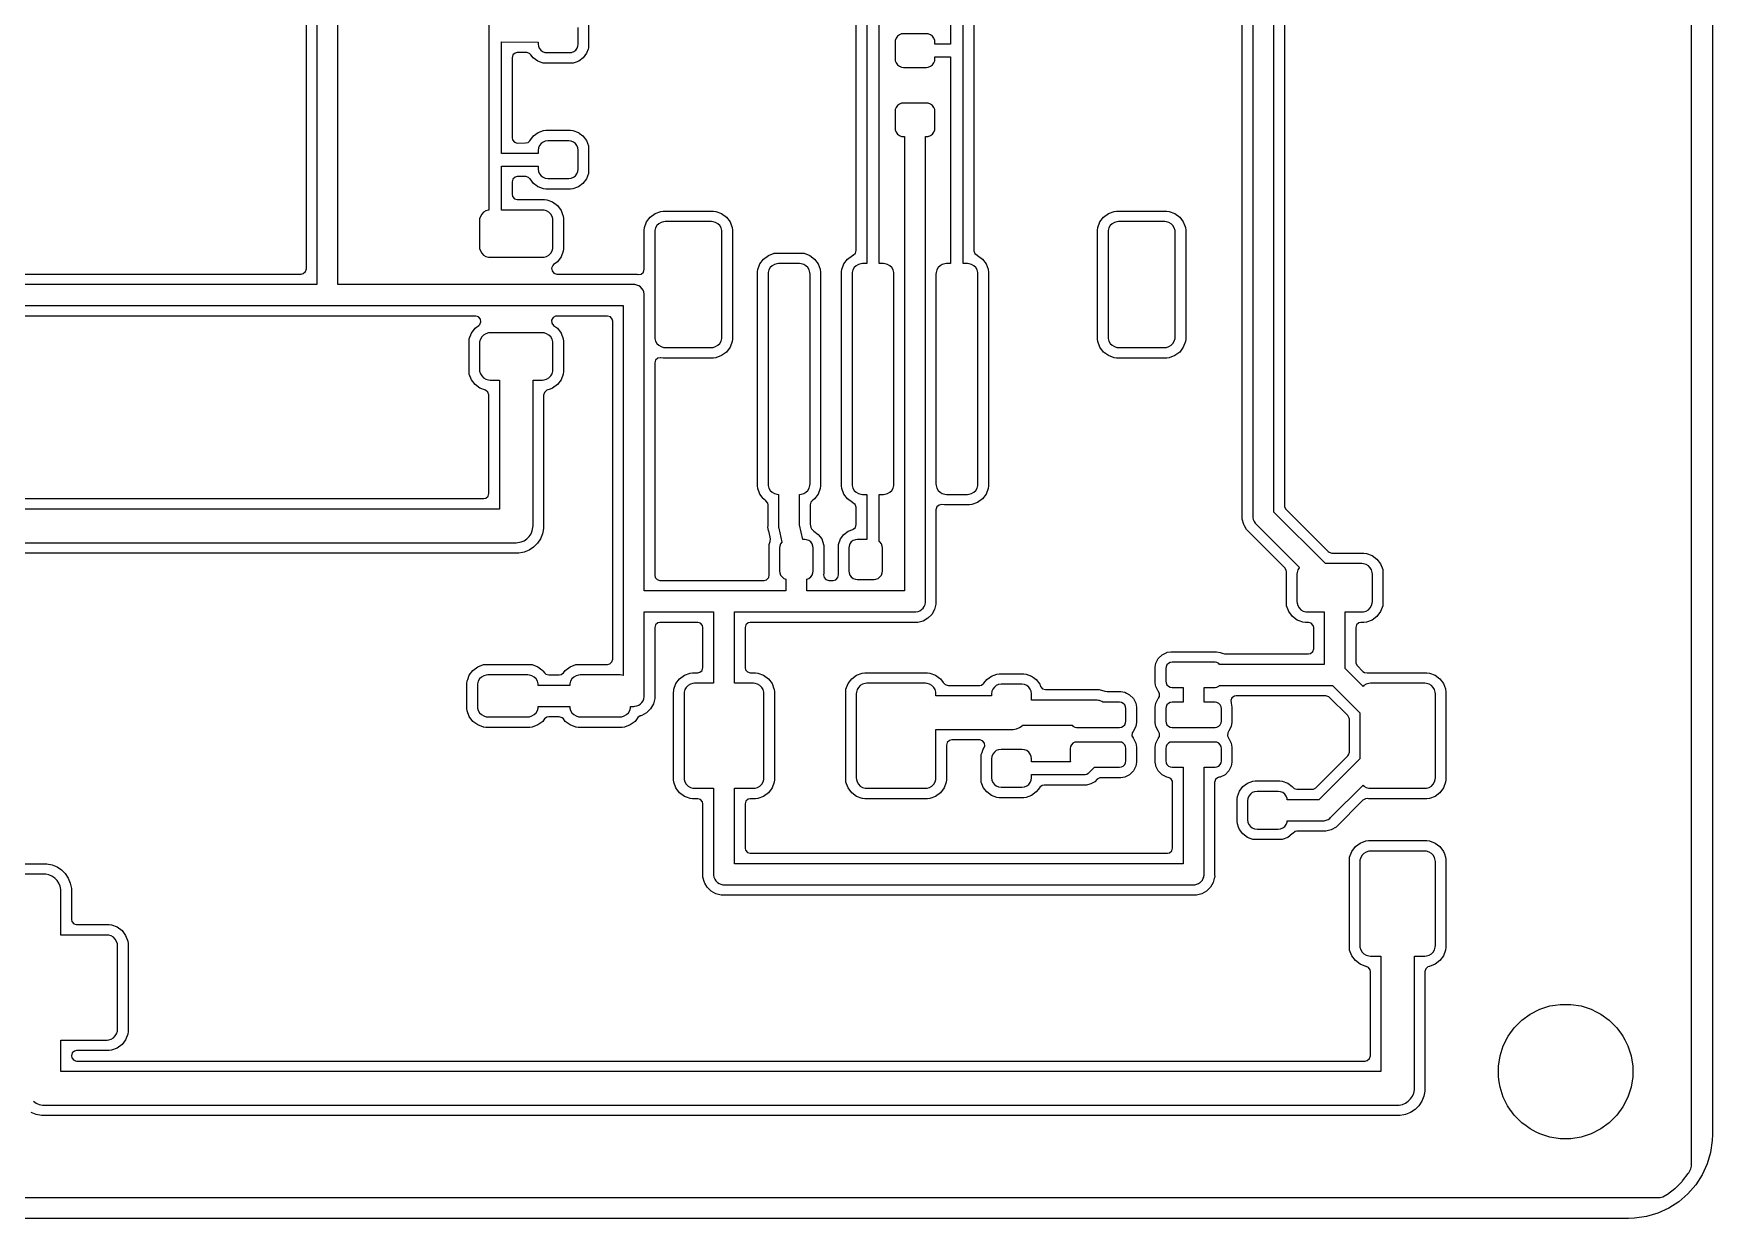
# Model space of a CAD drawing. Header units: millimetres. Extents: x 0 to 80, y 0 to 62.
# Drawn here: x 40 to 80, y 0 to 28.23 of the extents above; entities that cross this region are included whole.
import ezdxf

# ---------------------------------------------------------------- set-up
doc = ezdxf.new("R2010")
doc.units = ezdxf.units.MM
doc.layers.add('ABLATE', color=1, linetype='CONTINUOUS')

msp = doc.modelspace()

# ---------------------------------------------------------------- linework, layer by layer
at = {"layer": 'ABLATE'}
for points in [[(1.2416, 0.5), (78.7584, 0.5), (78.8179, 0.5152), (78.911, 0.566), (78.9259, 0.5756), (79.1058, 0.7103), (79.1192, 0.7219), (79.2781, 0.8808), (79.2897, 0.8942), (79.4244, 1.0741), (79.434, 1.089), (79.4848, 1.1821), (79.5, 1.2416), (79.5, 60.7584)], [(80, 60), (80, 2), (79.9975, 1.8571), (79.9568, 1.5743), (79.8763, 1.3002), (79.7576, 1.0403), (79.6031, 0.7999), (79.416, 0.584), (79.2001, 0.3969), (78.9597, 0.2424), (78.6998, 0.1237), (78.4257, 0.0432), (78.1429, 0.0025), (78, 0), (2, 0)], [(36, 48.75), (46.75, 48.75), (46.75, 22.25), (29.65, 22.25)], [(30.0245, 22.5005), (46.3755, 22.5005), (46.427, 22.5117), (46.4798, 22.5575), (46.4995, 22.6245), (46.4995, 48.3755), (46.4883, 48.427), (46.4425, 48.4798), (46.3755, 48.4995), (36.3338, 48.4995)], [(50.85, 44.5), (50.85, 24.023), (50.8359, 24.0219), (50.7757, 24.0044), (50.7218, 23.9725), (50.6775, 23.9282), (50.6456, 23.8743), (50.6281, 23.8141), (50.625, 23.775), (50.625, 23.15), (50.6281, 23.1109), (50.6456, 23.0507), (50.6775, 22.9968), (50.7218, 22.9525), (50.7757, 22.9206), (50.8359, 22.9031), (50.875, 22.9), (52.125, 22.9), (52.1641, 22.9031), (52.2243, 22.9206), (52.2782, 22.9525), (52.3225, 22.9968), (52.3544, 23.0507), (52.3719, 23.1109), (52.375, 23.15), (52.375, 23.775), (52.3719, 23.8141), (52.3544, 23.8743), (52.3225, 23.9282), (52.2782, 23.9725), (52.2243, 24.0044), (52.1641, 24.0219), (52.125, 24.025), (51.15, 24.025), (51.15, 25.0705), (52.025, 25.0734), (52.025, 25), (52.0327, 24.9418), (52.0551, 24.8875), (52.0909, 24.8409), (52.1375, 24.8051), (52.1918, 24.7827), (52.25, 24.775), (52.75, 24.775), (52.8082, 24.7827), (52.8625, 24.8051), (52.9091, 24.8409), (52.9449, 24.8875), (52.9673, 24.9418), (52.975, 25), (52.975, 25.45), (52.9673, 25.5082), (52.9449, 25.5625), (52.9091, 25.6091), (52.8625, 25.6449), (52.8082, 25.6673), (52.75, 25.675), (52.25, 25.675), (52.1918, 25.6673), (52.1375, 25.6449), (52.0909, 25.6091), (52.0551, 25.5625), (52.0327, 25.5082), (52.025, 25.45), (52.025, 25.3734), (51.15, 25.3705), (51.15, 28.0295), (52.025, 28.0266), (52.025, 27.975), (52.0296, 27.9325), (52.0495, 27.8792), (52.0836, 27.8336), (52.1292, 27.7995), (52.1825, 27.7796), (52.225, 27.775), (52.775, 27.775), (52.8175, 27.7796), (52.8708, 27.7995), (52.9164, 27.8336), (52.9505, 27.8792), (52.9704, 27.9325), (52.975, 27.975), (52.975, 28.375)], [(61.85, 39.85), (61.85, 27.975), (61.475, 27.975), (61.475, 28.025), (61.4704, 28.0675), (61.4505, 28.1208), (61.4164, 28.1664), (61.3708, 28.2005), (61.3175, 28.2204), (61.275, 28.225), (60.725, 28.225), (60.6825, 28.2204), (60.6292, 28.2005), (60.5836, 28.1664), (60.5495, 28.1208), (60.5296, 28.0675), (60.525, 28.025), (60.525, 27.625), (60.5296, 27.5825), (60.5495, 27.5291), (60.5836, 27.4836), (60.6292, 27.4495), (60.6825, 27.4296), (60.725, 27.425), (61.275, 27.425), (61.3175, 27.4296), (61.3708, 27.4495), (61.4164, 27.4836), (61.4505, 27.5291), (61.4704, 27.5825), (61.475, 27.625), (61.475, 27.675), (61.85, 27.675), (61.85, 22.75), (61.75, 22.75), (61.7109, 22.7469), (61.6507, 22.7294), (61.5968, 22.6975), (61.5525, 22.6532), (61.5206, 22.5993), (61.5031, 22.5391), (61.5, 22.5), (61.5, 17.5), (61.5031, 17.4609), (61.5206, 17.4007), (61.5525, 17.3468), (61.5968, 17.3025), (61.6507, 17.2706), (61.7109, 17.2531), (61.75, 17.25), (62.25, 17.25), (62.2891, 17.2531), (62.3493, 17.2706), (62.4032, 17.3025), (62.4475, 17.3468), (62.4794, 17.4007), (62.4969, 17.4609), (62.5, 17.5), (62.5, 22.5), (62.4969, 22.5391), (62.4794, 22.5993), (62.4475, 22.6532), (62.4032, 22.6975), (62.3493, 22.7294), (62.2891, 22.7469), (62.25, 22.75), (62.15, 22.75), (62.15, 40)], [(59.85, 38.35), (59.85, 22.75), (59.75, 22.75), (59.7109, 22.7469), (59.6507, 22.7294), (59.5968, 22.6975), (59.5525, 22.6532), (59.5206, 22.5993), (59.5031, 22.5391), (59.5, 22.5), (59.5, 17.5), (59.5031, 17.4609), (59.5206, 17.4007), (59.5525, 17.3468), (59.5968, 17.3025), (59.6507, 17.2706), (59.7109, 17.2531), (59.75, 17.25), (59.85, 17.25), (59.85, 16.175), (59.625, 16.175), (59.5825, 16.1704), (59.5291, 16.1505), (59.4836, 16.1164), (59.4495, 16.0709), (59.4296, 16.0175), (59.425, 15.975), (59.425, 15.425), (59.4296, 15.3825), (59.4495, 15.3291), (59.4836, 15.2836), (59.5291, 15.2495), (59.5825, 15.2296), (59.625, 15.225), (60.025, 15.225), (60.0675, 15.2296), (60.1208, 15.2495), (60.1664, 15.2836), (60.2005, 15.3291), (60.2204, 15.3825), (60.225, 15.425), (60.225, 15.975), (60.2204, 16.0175), (60.2005, 16.0709), (60.1664, 16.1164), (60.15, 16.1287), (60.15, 17.25), (60.25, 17.25), (60.2891, 17.2531), (60.3493, 17.2706), (60.4032, 17.3025), (60.4475, 17.3468), (60.4794, 17.4007), (60.4969, 17.4609), (60.5, 17.5), (60.5, 22.5), (60.4969, 22.5391), (60.4794, 22.5993), (60.4475, 22.6532), (60.4032, 22.6975), (60.3493, 22.7294), (60.2891, 22.7469), (60.25, 22.75), (60.15, 22.75), (60.15, 38.5)], [(53.2255, 28.4293), (53.2255, 27.9207), (53.2226, 27.8903), (53.2226, 27.8903), (53.2112, 27.8575), (53.1778, 27.7621), (53.0971, 27.6529), (52.9879, 27.5722), (52.9238, 27.5498), (52.8597, 27.5274), (52.8597, 27.5274), (52.8293, 27.5245), (52.1707, 27.5245), (52.1707, 27.5245), (52.1403, 27.5274), (52.0548, 27.5573), (52.0121, 27.5722), (51.9029, 27.6529), (51.8484, 27.7266), (51.816, 27.7571), (51.749, 27.777), (51.5249, 27.7777), (51.473, 27.7665), (51.4202, 27.7208), (51.4005, 27.6538), (51.4005, 25.7463), (51.4119, 25.6944), (51.4578, 25.6417), (51.5249, 25.6223), (51.7239, 25.6229), (51.7828, 25.638), (51.8202, 25.6753), (51.8231, 25.6731), (51.9103, 25.7897), (52.0198, 25.8716), (52.1479, 25.9194), (52.2045, 25.9255), (52.2045, 25.9255), (52.7955, 25.9255), (52.8521, 25.9194), (52.8521, 25.9194), (52.8521, 25.9194), (52.9802, 25.8716), (52.9802, 25.8716), (52.9991, 25.8575), (53.0897, 25.7897), (53.1716, 25.6802), (53.2194, 25.5521), (53.2255, 25.4955), (53.2255, 24.9545), (53.2255, 24.9545), (53.2255, 24.9545), (53.2222, 24.9239), (53.2194, 24.8979), (53.1716, 24.7698), (53.0897, 24.6603), (52.9802, 24.5784), (52.8521, 24.5306), (52.7955, 24.5245), (52.2045, 24.5245), (52.1479, 24.5306), (52.0198, 24.5784), (52.0156, 24.5815), (51.9982, 24.5945), (51.9103, 24.6603), (51.8284, 24.7698), (51.8265, 24.7722), (51.794, 24.8025), (51.7269, 24.8219), (51.5241, 24.8212), (51.473, 24.81), (51.4202, 24.7643), (51.4005, 24.6972), (51.4005, 24.3995), (51.4117, 24.348), (51.4575, 24.2952), (51.5245, 24.2755), (52.1729, 24.2755), (52.1729, 24.2755), (52.1729, 24.2755), (52.1729, 24.2755), (52.2325, 24.2691), (52.2325, 24.2691), (52.3673, 24.2188), (52.3673, 24.2188), (52.4825, 24.1325), (52.4825, 24.1325), (52.5688, 24.0173), (52.5688, 24.0173), (52.5962, 23.9438), (52.6191, 23.8825), (52.6255, 23.8229), (52.6255, 23.1021), (52.6191, 23.0425), (52.5688, 22.9077), (52.4825, 22.7925), (52.4502, 22.7683), (52.3908, 22.7238), (52.3714, 22.7057), (52.3424, 22.6421), (52.3523, 22.573), (52.3981, 22.5202), (52.4651, 22.5005), (54.3659, 22.5005), (54.3659, 22.5005), (54.3777, 22.4973), (54.3934, 22.4931), (54.4079, 22.4902), (54.477, 22.5001), (54.5298, 22.5459), (54.5495, 22.6129), (54.5495, 23.5479), (54.5495, 23.5479), (54.5495, 23.5479), (54.5559, 23.6075), (54.6062, 23.7423), (54.6062, 23.7423), (54.6925, 23.8575), (54.6925, 23.8575), (54.8077, 23.9438), (54.8077, 23.9438), (54.9425, 23.9941), (55.0021, 24.0005), (55.0021, 24.0005), (56.1979, 24.0005), (56.1979, 24.0005), (56.1979, 24.0005), (56.1979, 24.0005), (56.2575, 23.9941), (56.2575, 23.9941), (56.3923, 23.9438), (56.3923, 23.9438), (56.5075, 23.8575), (56.5075, 23.8575), (56.5938, 23.7423), (56.5938, 23.7423), (56.6279, 23.651), (56.6441, 23.6075), (56.6505, 23.5479), (56.6505, 20.9521), (56.6441, 20.8925), (56.5938, 20.7577), (56.5075, 20.6425), (56.3923, 20.5562), (56.2575, 20.5059), (56.1979, 20.4995), (55.0021, 20.4995), (54.9425, 20.5059), (54.9425, 20.5059), (54.9378, 20.5064), (54.873, 20.4959), (54.8202, 20.4502), (54.8005, 20.3831), (54.8005, 15.3245), (54.8117, 15.273), (54.8575, 15.2202), (54.9245, 15.2005), (57.4043, 15.2005), (57.4661, 15.217), (57.5144, 15.2675), (57.5277, 15.3361), (57.5245, 15.3707), (57.5245, 16.0293), (57.5274, 16.0597), (57.5274, 16.0597), (57.5506, 16.1261), (57.5547, 16.1936), (57.5142, 16.3789), (57.5128, 16.3845), (57.4995, 16.4341), (57.4985, 16.4415), (57.4976, 16.4499), (57.497, 16.4574), (57.4994, 16.5087), (57.4995, 16.5145), (57.4995, 17.0003), (57.4917, 17.0436), (57.4498, 17.0995), (57.3925, 17.1425), (57.3925, 17.1425), (57.3864, 17.1505), (57.3062, 17.2577), (57.3062, 17.2577), (57.3062, 17.2577), (57.2559, 17.3925), (57.2495, 17.4521), (57.2495, 17.4521), (57.2495, 22.5479), (57.2495, 22.5479), (57.2505, 22.5575), (57.2559, 22.6075), (57.3062, 22.7423), (57.3062, 22.7423), (57.3925, 22.8575), (57.3925, 22.8575), (57.5077, 22.9438), (57.5077, 22.9438), (57.6425, 22.9941), (57.7021, 23.0005), (57.7021, 23.0005), (58.2979, 23.0005), (58.2979, 23.0005), (58.3575, 22.9941), (58.3575, 22.9941), (58.3575, 22.9941), (58.4923, 22.9438), (58.4923, 22.9438), (58.6075, 22.8575), (58.6075, 22.8575), (58.6938, 22.7423), (58.6938, 22.7423), (58.7421, 22.6129), (58.7441, 22.6075), (58.7505, 22.5479), (58.7505, 17.4521), (58.7441, 17.3925), (58.6938, 17.2577), (58.6075, 17.1425), (58.5502, 17.0995), (58.5202, 17.0673), (58.5005, 17.0003), (58.5005, 16.5675), (58.5034, 16.541), (58.5204, 16.4632), (58.5335, 16.4288), (58.5836, 16.3801), (58.5879, 16.3778), (58.5879, 16.3778), (58.6971, 16.2971), (58.7778, 16.1879), (58.7778, 16.1879), (58.8226, 16.0597), (58.8226, 16.0597), (58.8255, 16.0293), (58.8255, 15.3707), (58.8222, 15.3361), (58.8329, 15.273), (58.8787, 15.2202), (58.9457, 15.2005), (59.0543, 15.2005), (59.1161, 15.217), (59.1644, 15.2675), (59.1778, 15.3361), (59.1745, 15.3707), (59.1745, 16.0293), (59.1774, 16.0597), (59.1774, 16.0597), (59.2222, 16.1879), (59.2222, 16.1879), (59.3029, 16.2971), (59.4121, 16.3778), (59.5165, 16.4143), (59.527, 16.4186), (59.5798, 16.4643), (59.5995, 16.5313), (59.5995, 16.9359), (59.5992, 16.9447), (59.5748, 17.0102), (59.5188, 17.052), (59.5077, 17.0562), (59.5077, 17.0562), (59.5077, 17.0562), (59.3925, 17.1425), (59.3925, 17.1425), (59.3062, 17.2577), (59.3062, 17.2577), (59.2559, 17.3925), (59.2495, 17.4521), (59.2495, 17.4521), (59.2495, 22.5479), (59.2495, 22.5479), (59.2505, 22.5575), (59.2559, 22.6075), (59.3062, 22.7423), (59.3062, 22.7423), (59.3925, 22.8575), (59.3925, 22.8575), (59.5077, 22.9438), (59.5077, 22.9438), (59.5188, 22.948), (59.527, 22.9513), (59.5798, 22.9971), (59.5995, 23.0641), (59.5995, 37.9755)], [(69.8005, 35.2157), (69.8005, 16.9837), (69.8033, 16.9573), (69.8368, 16.896), (70.846, 15.8868), (70.8666, 15.8702), (70.9337, 15.8505), (71.6979, 15.8505), (71.6979, 15.8505), (71.6979, 15.8505), (71.6979, 15.8505), (71.7575, 15.8441), (71.7575, 15.8441), (71.8923, 15.7938), (71.8923, 15.7938), (72.0075, 15.7075), (72.0075, 15.7075), (72.0938, 15.5923), (72.0938, 15.5923), (72.0938, 15.5923), (72.1441, 15.4575), (72.1505, 15.3979), (72.1505, 14.6521), (72.1441, 14.5925), (72.0938, 14.4577), (72.0075, 14.3425), (71.8923, 14.2562), (71.7575, 14.2059), (71.6979, 14.1995), (71.6979, 14.1995), (71.6245, 14.1995), (71.573, 14.1883), (71.5202, 14.1425), (71.5005, 14.0755), (71.5005, 13.2587), (71.5033, 13.2323), (71.5368, 13.171), (71.6746, 13.0332), (71.7067, 13.01), (71.7755, 12.9976), (71.8021, 13.0005), (71.8021, 13.0005), (73.1979, 13.0005), (73.1979, 13.0005), (73.1979, 13.0005), (73.1979, 13.0005), (73.2575, 12.9941), (73.2575, 12.9941), (73.3923, 12.9438), (73.3923, 12.9438), (73.5075, 12.8575), (73.5075, 12.8575), (73.5938, 12.7423), (73.5938, 12.7423), (73.6395, 12.6199), (73.6441, 12.6075), (73.6505, 12.5479), (73.6505, 10.4521), (73.6441, 10.3925), (73.5938, 10.2577), (73.5075, 10.1425), (73.3923, 10.0562), (73.2575, 10.0059), (73.1979, 9.9995), (71.8021, 9.9995), (71.7755, 10.0024), (71.7359, 10.0002), (71.6746, 9.9668), (71.0323, 9.3245), (70.9182, 9.2586), (70.7909, 9.2245), (70.7909, 9.2245), (70.0998, 9.2245), (70.0565, 9.2167), (70.0005, 9.1748), (69.9897, 9.1603), (69.9897, 9.1603), (69.9897, 9.1603), (69.8802, 9.0784), (69.8802, 9.0784), (69.7521, 9.0306), (69.6955, 9.0245), (69.1045, 9.0245), (69.0479, 9.0306), (68.9198, 9.0784), (68.8103, 9.1603), (68.7284, 9.2698), (68.708, 9.3245), (68.6806, 9.3979), (68.6745, 9.4545), (68.6745, 9.4545), (68.6745, 9.9955), (68.6806, 10.0521), (68.7284, 10.1802), (68.8103, 10.2897), (68.9198, 10.3716), (69.0479, 10.4194), (69.1045, 10.4255), (69.1045, 10.4255), (69.6955, 10.4255), (69.7521, 10.4194), (69.7521, 10.4194), (69.7521, 10.4194), (69.8802, 10.3716), (69.8802, 10.3716), (69.8802, 10.3716), (69.9897, 10.2897), (69.9897, 10.2897), (70.0005, 10.2752), (70.0328, 10.2452), (70.0998, 10.2255), (70.4663, 10.2255), (70.4927, 10.2283), (70.554, 10.2618), (71.3132, 11.021), (71.3298, 11.0416), (71.3495, 11.1087), (71.3495, 11.8913), (71.3467, 11.9177), (71.3132, 11.979), (70.879, 12.4132), (70.8584, 12.4298), (70.7913, 12.4495), (68.6492, 12.4495), (68.6092, 12.4429), (68.5521, 12.4026), (68.5259, 12.3379), (68.5357, 12.2856), (68.5326, 12.2846), (68.5356, 12.2753), (68.5356, 12.2753), (68.5505, 12.1815), (68.5505, 11.8185), (68.5505, 11.8185), (68.5356, 11.7247), (68.5356, 11.7247), (68.5356, 11.7247), (68.478, 11.6117), (68.478, 11.6117), (68.4723, 11.6038), (68.473, 11.6032), (68.4506, 11.5683), (68.4456, 11.4986), (68.4737, 11.4472), (68.4723, 11.4462), (68.478, 11.4383), (68.478, 11.4383), (68.5356, 11.3253), (68.5505, 11.2315), (68.5505, 10.8685), (68.5505, 10.8685), (68.5356, 10.7747), (68.5356, 10.7747), (68.5356, 10.7747), (68.478, 10.6617), (68.3883, 10.5719), (68.2753, 10.5144), (68.2432, 10.5093), (68.211, 10.4995), (68.1582, 10.4537), (68.1386, 10.3867), (68.1404, 8.2744), (68.1405, 8.2735), (68.1405, 8.2659), (68.1405, 8.2007), (68.1406, 8.1345), (68.1406, 8.1345), (68.1405, 8.1345), (68.1405, 8.1341), (68.1405, 8.1341), (68.1235, 8.0708), (68.1066, 8.0072), (68.1064, 8.007), (68.1064, 8.0068), (68.0733, 7.9495), (68.0408, 7.893), (68.0406, 7.8929), (68.0405, 7.8927), (67.9936, 7.8458), (67.9477, 7.7998), (67.9477, 7.7998), (67.9475, 7.7996), (67.9473, 7.7995), (67.9473, 7.7995), (67.8902, 7.7665), (67.8901, 7.7665), (67.8901, 7.7665), (67.8336, 7.7338), (67.8336, 7.7338), (67.8334, 7.7337), (67.8332, 7.7336), (67.8332, 7.7336), (67.7695, 7.7166), (67.7063, 7.6996), (67.7063, 7.6996), (67.7062, 7.6995), (67.7062, 7.6995), (67.7059, 7.6995), (67.7059, 7.6995), (67.6404, 7.6995), (67.5745, 7.6994), (67.5745, 7.6994), (67.567, 7.6994), (67.566, 7.6995), (56.3841, 7.6995), (56.2568, 7.7336), (56.2565, 7.7338), (56.1999, 7.7665), (56.1427, 7.7995), (56.0495, 7.8927), (55.9935, 7.9897), (55.9836, 8.0068), (55.9495, 8.1341), (55.9495, 9.8755), (55.9383, 9.927), (55.8925, 9.9798), (55.8255, 9.9995), (55.7021, 9.9995), (55.6425, 10.0059), (55.5526, 10.0394), (55.5077, 10.0562), (55.5077, 10.0562), (55.3925, 10.1425), (55.3925, 10.1425), (55.3062, 10.2577), (55.3062, 10.2577), (55.2559, 10.3925), (55.2495, 10.4521), (55.2495, 10.4521), (55.2495, 12.5479), (55.2495, 12.5479), (55.251, 12.5617), (55.2559, 12.6075), (55.3062, 12.7423), (55.3062, 12.7423), (55.3925, 12.8575), (55.3925, 12.8575), (55.5077, 12.9438), (55.5077, 12.9438), (55.6425, 12.9941), (55.7021, 13.0005), (55.7021, 13.0005), (55.8255, 13.0005), (55.877, 13.0117), (55.9298, 13.0575), (55.9495, 13.1245), (55.9495, 14.0755), (55.9383, 14.127), (55.8925, 14.1798), (55.8255, 14.1995), (54.9245, 14.1995), (54.873, 14.1883), (54.8202, 14.1425), (54.8005, 14.0755), (54.8005, 12.3841), (54.7664, 12.2568), (54.7005, 12.1427), (54.6073, 12.0495), (54.4932, 11.9836), (54.4659, 11.9763), (54.4546, 11.9727), (54.3987, 11.9308), (54.3325, 11.8425), (54.2173, 11.7562), (54.0825, 11.7059), (54.0229, 11.6995), (52.9771, 11.6995), (52.9244, 11.7052), (52.9175, 11.7059), (52.9175, 11.7059), (52.7827, 11.7562), (52.7827, 11.7562), (52.6675, 11.8425), (52.6675, 11.8425), (52.6675, 11.8425), (52.6245, 11.8998), (52.5923, 11.9298), (52.5252, 11.9495), (52.2748, 11.9495), (52.2314, 11.9417), (52.1755, 11.8998), (52.1592, 11.8781), (52.1325, 11.8425), (52.0173, 11.7562), (51.8825, 11.7059), (51.8229, 11.6995), (50.7771, 11.6995), (50.7244, 11.7052), (50.7175, 11.7059), (50.7175, 11.7059), (50.5827, 11.7562), (50.5827, 11.7562), (50.4675, 11.8425), (50.4675, 11.8425), (50.3812, 11.9577), (50.3812, 11.9577), (50.3309, 12.0925), (50.3245, 12.1521), (50.3245, 12.1521), (50.3245, 12.7479), (50.3245, 12.7479), (50.3245, 12.7479), (50.3309, 12.8075), (50.3429, 12.8397), (50.3812, 12.9423), (50.3812, 12.9423), (50.4675, 13.0575), (50.4675, 13.0575), (50.5827, 13.1438), (50.5827, 13.1438), (50.7175, 13.1941), (50.7771, 13.2005), (50.7771, 13.2005), (51.8229, 13.2005), (51.8229, 13.2005), (51.8229, 13.2005), (51.8229, 13.2005), (51.8825, 13.1941), (51.8825, 13.1941), (52.0173, 13.1438), (52.0173, 13.1438), (52.1119, 13.073), (52.1325, 13.0575), (52.1449, 13.041), (52.1755, 13.0002), (52.2077, 12.9702), (52.2748, 12.9505), (52.5252, 12.9505), (52.5686, 12.9583), (52.6245, 13.0002), (52.6675, 13.0575), (52.6675, 13.0575), (52.7827, 13.1438), (52.7827, 13.1438), (52.9175, 13.1941), (52.9771, 13.2005), (52.9771, 13.2005), (53.6755, 13.2005), (53.727, 13.2117), (53.7798, 13.2575), (53.7995, 13.3245), (53.7995, 21.3755), (53.7883, 21.427), (53.7425, 21.4798), (53.6755, 21.4995), (52.4651, 21.4995), (52.4387, 21.4967), (52.3774, 21.4632), (52.3439, 21.4019), (52.3489, 21.3322), (52.3908, 21.2762), (52.4825, 21.2075), (52.4825, 21.2075), (52.5688, 21.0923), (52.5688, 21.0923), (52.5688, 21.0923), (52.6191, 20.9575), (52.6255, 20.8979), (52.6255, 20.1771), (52.6191, 20.1175), (52.5688, 19.9827), (52.4825, 19.8675), (52.3673, 19.7812), (52.3101, 19.7599), (52.2312, 19.7304), (52.223, 19.727), (52.1702, 19.6813), (52.1505, 19.6142), (52.1505, 16.4359), (52.1337, 16.3514), (52.1255, 16.3103), (52.0765, 16.1919), (52.0053, 16.0853), (51.9147, 15.9947), (51.8081, 15.9235), (51.6897, 15.8745), (51.6486, 15.8663), (51.5641, 15.8495), (31.0745, 15.8495)], [(62.4005, 30.1979), (62.4005, 23.5479), (62.4005, 23.0641), (62.4008, 23.0553), (62.4252, 22.9898), (62.4812, 22.948), (62.4923, 22.9438), (62.4923, 22.9438), (62.4923, 22.9438), (62.6075, 22.8575), (62.6075, 22.8575), (62.6938, 22.7423), (62.6938, 22.7423), (62.7421, 22.6129), (62.7441, 22.6075), (62.7505, 22.5479), (62.7505, 17.4521), (62.7441, 17.3925), (62.6938, 17.2577), (62.6075, 17.1425), (62.4923, 17.0562), (62.3575, 17.0059), (62.2979, 16.9995), (61.7021, 16.9995), (61.6425, 17.0059), (61.6425, 17.0059), (61.6378, 17.0064), (61.573, 16.9959), (61.5202, 16.9502), (61.5005, 16.8831), (61.5005, 14.6341), (61.4664, 14.5068), (61.4005, 14.3927), (61.3073, 14.2995), (61.1932, 14.2336), (61.0659, 14.1995), (61.0659, 14.1995), (57.0745, 14.1995), (57.023, 14.1883), (56.9702, 14.1425), (56.9505, 14.0755), (56.9505, 13.1245), (56.9617, 13.073), (57.0075, 13.0202), (57.0745, 13.0005), (57.1979, 13.0005), (57.1979, 13.0005), (57.1979, 13.0005), (57.1979, 13.0005), (57.2575, 12.9941), (57.2575, 12.9941), (57.3923, 12.9438), (57.3923, 12.9438), (57.5075, 12.8575), (57.5075, 12.8575), (57.5938, 12.7423), (57.5938, 12.7423), (57.6395, 12.6199), (57.6441, 12.6075), (57.6505, 12.5479), (57.6505, 12.5479), (57.6505, 10.4521), (57.6441, 10.3925), (57.5938, 10.2577), (57.5075, 10.1425), (57.3923, 10.0562), (57.2575, 10.0059), (57.1979, 9.9995), (57.1979, 9.9995), (57.0745, 9.9995), (57.023, 9.9883), (56.9702, 9.9425), (56.9505, 9.8755), (56.9505, 8.8245), (56.9617, 8.773), (57.0075, 8.7202), (57.0745, 8.7005), (67.015, 8.7005), (67.0666, 8.7118), (67.1193, 8.7576), (67.139, 8.8246), (67.1376, 10.3867), (67.133, 10.4198), (67.0961, 10.4792), (67.033, 10.5091), (66.9997, 10.5144), (66.9997, 10.5144), (66.8867, 10.5719), (66.8867, 10.572), (66.8867, 10.572), (66.797, 10.6617), (66.797, 10.6617), (66.797, 10.6617), (66.7394, 10.7747), (66.7353, 10.8003), (66.7245, 10.8685), (66.7245, 11.2315), (66.7394, 11.3253), (66.797, 11.4383), (66.8027, 11.4462), (66.802, 11.4468), (66.8244, 11.4817), (66.8294, 11.5514), (66.8013, 11.6028), (66.8027, 11.6038), (66.797, 11.6117), (66.797, 11.6117), (66.7394, 11.7247), (66.7344, 11.7562), (66.7245, 11.8185), (66.7245, 12.1815), (66.7394, 12.2753), (66.7948, 12.3841), (66.797, 12.3883), (66.797, 12.3883), (66.8027, 12.3962), (66.802, 12.3968), (66.8244, 12.4317), (66.8294, 12.5014), (66.8013, 12.5528), (66.8027, 12.5538), (66.797, 12.5617), (66.797, 12.5617), (66.7394, 12.6747), (66.7342, 12.7075), (66.7245, 12.7685), (66.7245, 13.1315), (66.7394, 13.2253), (66.797, 13.3383), (66.797, 13.3383), (66.8867, 13.428), (66.8867, 13.428), (66.8867, 13.4281), (66.9997, 13.4856), (67.0125, 13.4877), (67.0935, 13.5005), (68.1815, 13.5005), (68.2753, 13.4856), (68.3178, 13.464), (68.3741, 13.4505), (70.3755, 13.4505), (70.427, 13.4617), (70.4798, 13.5075), (70.4995, 13.5745), (70.4995, 14.0755), (70.4883, 14.127), (70.4425, 14.1798), (70.3755, 14.1995), (70.3021, 14.1995), (70.2425, 14.2059), (70.1526, 14.2394), (70.1077, 14.2562), (70.1077, 14.2562), (69.9925, 14.3425), (69.9925, 14.3425), (69.9062, 14.4577), (69.9062, 14.4577), (69.8559, 14.5925), (69.8495, 14.6521), (69.8495, 14.6521), (69.8495, 15.3979), (69.8495, 15.3979), (69.8499, 15.4019), (69.8478, 15.4415), (69.8143, 15.5029), (68.8995, 16.4177), (68.8995, 16.4177), (68.8525, 16.4991), (68.8336, 16.5318), (68.7995, 16.6591), (68.7995, 35.2157)], [(69.05, 35.5375), (69.05, 16.725), (69.0512, 16.7005), (69.0608, 16.6524), (69.0795, 16.6072), (69.1067, 16.5664), (69.1068, 16.5664), (69.1232, 16.5482), (70.1603, 15.5111), (70.1525, 15.5032), (70.1206, 15.4493), (70.1031, 15.3891), (70.1, 15.35), (70.1, 14.7), (70.1031, 14.6609), (70.1206, 14.6007), (70.1525, 14.5468), (70.1968, 14.5025), (70.2507, 14.4706), (70.3109, 14.4531), (70.35, 14.45), (70.75, 14.45), (70.75, 13.2), (68.2592, 13.2), (68.2372, 13.2221), (68.1928, 13.2438), (68.15, 13.25), (67.125, 13.25), (67.0822, 13.2438), (67.0378, 13.2221), (67.0029, 13.1872), (66.9812, 13.1428), (66.975, 13.1), (66.975, 12.8), (66.9812, 12.7572), (67.0029, 12.7128), (67.0378, 12.6779), (67.0822, 12.6562), (67.125, 12.65), (67.3875, 12.65), (67.3875, 12.3), (67.125, 12.3), (67.0822, 12.2938), (67.0378, 12.2721), (67.0029, 12.2372), (66.9812, 12.1928), (66.975, 12.15), (66.975, 11.85), (66.9812, 11.8072), (67.0029, 11.7628), (67.0378, 11.7279), (67.0822, 11.7062), (67.125, 11.7), (68.15, 11.7), (68.1928, 11.7062), (68.2372, 11.7279), (68.2721, 11.7628), (68.2938, 11.8072), (68.3, 11.85), (68.3, 12.15), (68.2938, 12.1928), (68.2721, 12.2372), (68.2372, 12.2721), (68.1928, 12.2938), (68.15, 12.3), (67.8875, 12.3), (67.8875, 12.65), (68.15, 12.65), (68.1928, 12.6562), (68.2372, 12.6779), (68.2592, 12.7), (70.9464, 12.7), (71.6, 12.0464), (71.6, 10.9536), (70.6214, 9.975), (69.8717, 9.975), (69.8673, 10.0082), (69.8449, 10.0625), (69.8091, 10.1091), (69.7625, 10.1449), (69.7082, 10.1673), (69.65, 10.175), (69.15, 10.175), (69.0918, 10.1673), (69.0375, 10.1449), (68.9909, 10.1091), (68.9551, 10.0625), (68.9327, 10.0082), (68.925, 9.95), (68.925, 9.5), (68.9327, 9.4418), (68.9551, 9.3875), (68.9909, 9.3409), (69.0375, 9.3051), (69.0918, 9.2827), (69.15, 9.275), (69.65, 9.275), (69.7082, 9.2827), (69.7625, 9.3051), (69.8091, 9.3409), (69.8449, 9.3875), (69.8673, 9.4418), (69.8717, 9.475), (70.725, 9.475), (70.7495, 9.4762), (70.7495, 9.4762), (70.7976, 9.4858), (70.8428, 9.5045), (70.8454, 9.5062), (70.8836, 9.5317), (70.8836, 9.5318), (70.9018, 9.5482), (71.6764, 10.3228), (71.6968, 10.3025), (71.7507, 10.2706), (71.8109, 10.2531), (71.85, 10.25), (73.15, 10.25), (73.1891, 10.2531), (73.2493, 10.2706), (73.3032, 10.3025), (73.3475, 10.3468), (73.3794, 10.4007), (73.3969, 10.4609), (73.4, 10.5), (73.4, 12.5), (73.3969, 12.5391), (73.3794, 12.5993), (73.3475, 12.6532), (73.3032, 12.6975), (73.2493, 12.7294), (73.1891, 12.7469), (73.15, 12.75), (71.85, 12.75), (71.8109, 12.7469), (71.7507, 12.7294), (71.6968, 12.6975), (71.6764, 12.6772), (71.25, 13.1036), (71.25, 14.45), (71.65, 14.45), (71.6891, 14.4531), (71.7493, 14.4706), (71.8032, 14.5025), (71.8475, 14.5468), (71.8794, 14.6007), (71.8969, 14.6609), (71.9, 14.7), (71.9, 15.35), (71.8969, 15.3891), (71.8794, 15.4493), (71.8475, 15.5032), (71.8032, 15.5475), (71.7493, 15.5794), (71.6891, 15.5969), (71.65, 15.6), (70.7786, 15.6), (69.55, 16.8286), (69.55, 35.5375)], [(29.4, 21.75), (47, 21.75), (54.05, 21.75), (54.05, 14.7), (54.05, 12.9365), (54.0141, 12.9469), (53.975, 12.95), (53.025, 12.95), (52.9859, 12.9469), (52.9257, 12.9294), (52.8718, 12.8975), (52.8275, 12.8532), (52.7956, 12.7993), (52.7781, 12.7391), (52.775, 12.7), (52.025, 12.7), (52.0219, 12.7391), (52.0044, 12.7993), (51.9725, 12.8532), (51.9282, 12.8975), (51.8743, 12.9294), (51.8141, 12.9469), (51.775, 12.95), (50.825, 12.95), (50.7859, 12.9469), (50.7257, 12.9294), (50.6718, 12.8975), (50.6275, 12.8532), (50.5956, 12.7993), (50.5781, 12.7391), (50.575, 12.7), (50.575, 12.2), (50.5781, 12.1609), (50.5956, 12.1007), (50.6275, 12.0468), (50.6718, 12.0025), (50.7257, 11.9706), (50.7859, 11.9531), (50.825, 11.95), (51.775, 11.95), (51.8141, 11.9531), (51.8743, 11.9706), (51.9282, 12.0025), (51.9725, 12.0468), (52.0044, 12.1007), (52.0219, 12.1609), (52.025, 12.2), (52.775, 12.2), (52.7781, 12.1609), (52.7956, 12.1007), (52.8275, 12.0468), (52.8718, 12.0025), (52.9257, 11.9706), (52.9859, 11.9531), (53.025, 11.95), (53.975, 11.95), (54.0141, 11.9531), (54.0743, 11.9706), (54.1282, 12.0025), (54.1725, 12.0468), (54.2044, 12.1007), (54.2219, 12.1609), (54.225, 12.2), (54.3, 12.2), (54.3245, 12.2012), (54.3726, 12.2108), (54.4178, 12.2295), (54.4586, 12.2567), (54.4933, 12.2914), (54.5205, 12.3322), (54.5392, 12.3774), (54.5488, 12.4255), (54.55, 12.45), (54.55, 14.45), (56.2, 14.45), (56.2, 12.75), (55.75, 12.75), (55.7109, 12.7469), (55.6507, 12.7294), (55.5968, 12.6975), (55.5525, 12.6532), (55.5206, 12.5993), (55.5031, 12.5391), (55.5, 12.5), (55.5, 10.5), (55.5031, 10.4609), (55.5206, 10.4007), (55.5525, 10.3468), (55.5968, 10.3025), (55.6507, 10.2706), (55.7109, 10.2531), (55.75, 10.25), (56.2, 10.25), (56.2, 8.2), (56.2012, 8.1755), (56.2108, 8.1274), (56.2295, 8.0822), (56.2567, 8.0414), (56.2914, 8.0067), (56.3322, 7.9795), (56.3774, 7.9608), (56.4255, 7.9512), (56.45, 7.95), (67.64, 7.95), (67.6645, 7.9512), (67.6646, 7.9512), (67.6647, 7.9512), (67.6883, 7.9559), (67.7126, 7.9608), (67.7127, 7.9608), (67.7128, 7.9608), (67.7349, 7.97), (67.7578, 7.9795), (67.7579, 7.9796), (67.758, 7.9796), (67.778, 7.993), (67.7986, 8.0067), (67.7987, 8.0068), (67.7988, 8.0069), (67.8158, 8.0239), (67.8333, 8.0414), (67.8333, 8.0415), (67.8334, 8.0416), (67.8467, 8.0615), (67.8605, 8.0822), (67.8605, 8.0823), (67.8606, 8.0823), (67.8699, 8.1048), (67.8792, 8.1274), (67.8793, 8.1275), (67.8793, 8.1276), (67.884, 8.1516), (67.8888, 8.1755), (67.8888, 8.1756), (67.8888, 8.1757), (67.89, 8.2002), (67.8878, 10.75), (68.15, 10.75), (68.1928, 10.7562), (68.2372, 10.7779), (68.2721, 10.8128), (68.2938, 10.8572), (68.3, 10.9), (68.3, 11.2), (68.2938, 11.2428), (68.2721, 11.2872), (68.2372, 11.3221), (68.1928, 11.3438), (68.15, 11.35), (67.125, 11.35), (67.0822, 11.3438), (67.0378, 11.3221), (67.0029, 11.2872), (66.9812, 11.2428), (66.975, 11.2), (66.975, 10.9), (66.9812, 10.8572), (67.0029, 10.8128), (67.0378, 10.7779), (67.0822, 10.7562), (67.125, 10.75), (67.3878, 10.75), (67.3898, 8.45), (56.7, 8.45), (56.7, 10.25), (57.15, 10.25), (57.1891, 10.2531), (57.2493, 10.2706), (57.3032, 10.3025), (57.3475, 10.3468), (57.3794, 10.4007), (57.3969, 10.4609), (57.4, 10.5), (57.4, 12.5), (57.3969, 12.5391), (57.3794, 12.5993), (57.3475, 12.6532), (57.3032, 12.6975), (57.2493, 12.7294), (57.1891, 12.7469), (57.15, 12.75), (56.7, 12.75), (56.7, 14.45), (61, 14.45), (61.0245, 14.4512), (61.0726, 14.4608), (61.1178, 14.4795), (61.1586, 14.5067), (61.1933, 14.5414), (61.2205, 14.5822), (61.2392, 14.6274), (61.2488, 14.6755), (61.25, 14.7), (61.25, 25.775), (61.275, 25.775), (61.3175, 25.7796), (61.3708, 25.7995), (61.4164, 25.8336), (61.4505, 25.8792), (61.4704, 25.9325), (61.475, 25.975), (61.475, 26.375), (61.4704, 26.4175), (61.4505, 26.4709), (61.4164, 26.5164), (61.3708, 26.5505), (61.3175, 26.5704), (61.275, 26.575), (60.725, 26.575), (60.6825, 26.5704), (60.6292, 26.5505), (60.5836, 26.5164), (60.5495, 26.4709), (60.5296, 26.4175), (60.525, 26.375), (60.525, 25.975), (60.5296, 25.9325), (60.5495, 25.8792), (60.5836, 25.8336), (60.6292, 25.7995), (60.6825, 25.7796), (60.725, 25.775), (60.75, 25.775), (60.75, 14.95), (58.425, 14.95), (58.425, 15.2324), (58.4709, 15.2495), (58.5164, 15.2836), (58.5505, 15.3291), (58.5704, 15.3825), (58.575, 15.425), (58.575, 15.975), (58.5704, 16.0175), (58.5505, 16.0709), (58.5164, 16.1164), (58.4709, 16.1505), (58.4175, 16.1704), (58.375, 16.175), (58.327, 16.175), (58.25, 16.527), (58.25, 17.25), (58.2891, 17.2531), (58.3493, 17.2706), (58.4032, 17.3025), (58.4475, 17.3468), (58.4794, 17.4007), (58.4969, 17.4609), (58.5, 17.5), (58.5, 22.5), (58.4969, 22.5391), (58.4794, 22.5993), (58.4475, 22.6532), (58.4032, 22.6975), (58.3493, 22.7294), (58.2891, 22.7469), (58.25, 22.75), (57.75, 22.75), (57.7109, 22.7469), (57.6507, 22.7294), (57.5968, 22.6975), (57.5525, 22.6532), (57.5206, 22.5993), (57.5031, 22.5391), (57.5, 22.5), (57.5, 17.5), (57.5031, 17.4609), (57.5206, 17.4007), (57.5525, 17.3468), (57.5968, 17.3025), (57.6507, 17.2706), (57.7109, 17.2531), (57.75, 17.25), (57.75, 16.5), (57.7512, 16.4755), (57.7517, 16.4732), (57.7517, 16.4708), (57.7558, 16.4466), (57.8293, 16.1107), (57.7995, 16.0709), (57.7796, 16.0175), (57.775, 15.975), (57.775, 15.425), (57.7796, 15.3825), (57.7995, 15.3291), (57.8336, 15.2836), (57.8792, 15.2495), (57.925, 15.2324), (57.925, 14.95), (56.45, 14.95), (54.55, 14.95), (54.55, 22), (54.5488, 22.0245), (54.5392, 22.0726), (54.5205, 22.1178), (54.4933, 22.1586), (54.4586, 22.1933), (54.4178, 22.2205), (54.3726, 22.2392), (54.3245, 22.2488), (54.3, 22.25), (47.25, 22.25), (47.25, 33.15)], [(34.2343, 17.1505), (50.7255, 17.1505), (50.777, 17.1617), (50.8298, 17.2075), (50.8495, 17.2745), (50.8495, 19.6142), (50.8492, 19.6231), (50.8248, 19.6885), (50.7688, 19.7304), (50.6327, 19.7812), (50.6327, 19.7812), (50.5175, 19.8675), (50.5175, 19.8675), (50.4312, 19.9827), (50.4312, 19.9827), (50.3809, 20.1175), (50.3745, 20.1771), (50.3745, 20.1771), (50.3745, 20.8979), (50.3745, 20.8979), (50.3745, 20.8979), (50.3809, 20.9575), (50.3809, 20.9575), (50.4312, 21.0923), (50.4312, 21.0923), (50.5175, 21.2075), (50.5175, 21.2075), (50.6092, 21.2762), (50.6286, 21.2943), (50.6576, 21.3579), (50.6477, 21.427), (50.6019, 21.4798), (50.5349, 21.4995), (46.9341, 21.4995), (29.4659, 21.4995)], [(30.7, 16.1), (51.5, 16.1), (51.5392, 16.1019), (51.6161, 16.1172), (51.6886, 16.1472), (51.7538, 16.1908), (51.8092, 16.2462), (51.8528, 16.3114), (51.8828, 16.3839), (51.8981, 16.4608), (51.9, 16.5), (51.9, 19.975), (52.125, 19.975), (52.1641, 19.9781), (52.2243, 19.9956), (52.2782, 20.0275), (52.3225, 20.0718), (52.3544, 20.1257), (52.3719, 20.1859), (52.375, 20.225), (52.375, 20.85), (52.3719, 20.8891), (52.3544, 20.9493), (52.3225, 21.0032), (52.2782, 21.0475), (52.2243, 21.0794), (52.1641, 21.0969), (52.125, 21.1), (50.875, 21.1), (50.8359, 21.0969), (50.7757, 21.0794), (50.7218, 21.0475), (50.6775, 21.0032), (50.6456, 20.9493), (50.6281, 20.8891), (50.625, 20.85), (50.625, 20.225), (50.6281, 20.1859), (50.6456, 20.1257), (50.6775, 20.0718), (50.7218, 20.0275), (50.7757, 19.9956), (50.8359, 19.9781), (50.875, 19.975), (51.1, 19.975), (51.1, 16.9), (30.3, 16.9)], [(34.7901, 8.4505), (40.3141, 8.4505), (40.3141, 8.4505), (40.4397, 8.4255), (40.4397, 8.4255), (40.5581, 8.3765), (40.5581, 8.3765), (40.6647, 8.3053), (40.6647, 8.3053), (40.7553, 8.2147), (40.7553, 8.2147), (40.8265, 8.1081), (40.8265, 8.1081), (40.8265, 8.1081), (40.8755, 7.9897), (40.8755, 7.9897), (40.8755, 7.9897), (40.9005, 7.8641), (40.9005, 7.1245), (40.9117, 7.073), (40.9575, 7.0202), (41.0245, 7.0005), (41.7979, 7.0005), (41.7979, 7.0005), (41.7979, 7.0005), (41.7979, 7.0005), (41.8575, 6.9941), (41.8575, 6.9941), (41.9923, 6.9438), (41.9923, 6.9438), (42.1075, 6.8575), (42.1075, 6.8575), (42.1938, 6.7423), (42.1938, 6.7423), (42.1938, 6.7423), (42.2441, 6.6075), (42.2505, 6.5479), (42.2505, 4.4521), (42.2441, 4.3925), (42.1938, 4.2577), (42.1075, 4.1425), (41.9923, 4.0562), (41.8575, 4.0059), (41.7979, 3.9995), (41.7979, 3.9995), (41.0245, 3.9995), (40.973, 3.9883), (40.9202, 3.9425), (40.9005, 3.8755), (40.9005, 3.8745), (40.9117, 3.823), (40.9575, 3.7702), (41.0245, 3.7505), (71.7255, 3.7505), (71.777, 3.7617), (71.8298, 3.8075), (71.8495, 3.8745), (71.8495, 5.883), (71.8431, 5.9222), (71.8033, 5.9796), (71.7495, 6.0018), (71.7501, 6.0041), (71.7425, 6.0059), (71.6077, 6.0562), (71.6077, 6.0562), (71.4925, 6.1425), (71.4925, 6.1425), (71.4062, 6.2577), (71.4062, 6.2577), (71.3559, 6.3925), (71.3495, 6.4521), (71.3495, 6.4521), (71.3495, 8.5479), (71.3495, 8.5479), (71.3495, 8.5479), (71.3559, 8.6075), (71.4062, 8.7423), (71.4062, 8.7423), (71.4925, 8.8575), (71.4925, 8.8575), (71.6077, 8.9438), (71.6077, 8.9438), (71.7425, 8.9941), (71.8021, 9.0005), (71.8021, 9.0005), (73.1979, 9.0005), (73.1979, 9.0005), (73.1979, 9.0005), (73.1979, 9.0005), (73.2575, 8.9941), (73.2575, 8.9941), (73.3923, 8.9438), (73.3923, 8.9438), (73.5075, 8.8575), (73.5075, 8.8575), (73.5938, 8.7423), (73.5938, 8.7423), (73.615, 8.6854), (73.6441, 8.6075), (73.6505, 8.5479), (73.6505, 6.4521), (73.6441, 6.3925), (73.5938, 6.2577), (73.5075, 6.1425), (73.3923, 6.0562), (73.2575, 6.0059), (73.2575, 6.0059), (73.2575, 6.0059), (73.2499, 6.0041), (73.2501, 6.0033), (73.223, 5.9958), (73.1702, 5.9501), (73.1505, 5.883), (73.1505, 3.626), (73.1505, 3.0359), (73.1416, 2.9911), (73.1255, 2.9103), (73.0765, 2.7919), (73.0053, 2.6853), (72.9147, 2.5947), (72.8081, 2.5235), (72.6897, 2.4745), (72.6486, 2.4663), (72.5641, 2.4495), (40.1859, 2.4495), (40.1859, 2.4495), (40.0603, 2.4745), (40.0603, 2.4745), (40.0603, 2.4745), (39.9419, 2.5235)], [(39.9962, 2.7908), (40.0614, 2.7472), (40.1339, 2.7172), (40.2108, 2.7019), (40.25, 2.7), (72.5, 2.7), (72.5392, 2.7019), (72.6161, 2.7172), (72.6886, 2.7472), (72.7538, 2.7908), (72.8092, 2.8462), (72.8528, 2.9114), (72.8828, 2.9839), (72.8981, 3.0608), (72.9, 3.1), (72.9, 6.25), (73.15, 6.25), (73.1891, 6.2531), (73.2493, 6.2706), (73.3032, 6.3025), (73.3475, 6.3468), (73.3794, 6.4007), (73.3969, 6.4609), (73.4, 6.5), (73.4, 8.5), (73.3969, 8.5391), (73.3794, 8.5993), (73.3475, 8.6532), (73.3032, 8.6975), (73.2493, 8.7294), (73.1891, 8.7469), (73.15, 8.75), (71.85, 8.75), (71.8109, 8.7469), (71.7507, 8.7294), (71.6968, 8.6975), (71.6525, 8.6532), (71.6206, 8.5993), (71.6031, 8.5391), (71.6, 8.5), (71.6, 6.5), (71.6031, 6.4609), (71.6206, 6.4007), (71.6525, 6.3468), (71.6968, 6.3025), (71.7507, 6.2706), (71.8109, 6.2531), (71.85, 6.25), (72.1, 6.25), (72.1, 3.5), (40.65, 3.5), (40.65, 4.25), (41.75, 4.25), (41.7891, 4.2531), (41.8493, 4.2706), (41.9032, 4.3025), (41.9475, 4.3468), (41.9794, 4.4007), (41.9969, 4.4609), (42, 4.5), (42, 6.5), (41.9969, 6.5391), (41.9794, 6.5993), (41.9475, 6.6532), (41.9032, 6.6975), (41.8493, 6.7294), (41.7891, 6.7469), (41.75, 6.75), (40.65, 6.75), (40.65, 7.8), (40.6481, 7.8392), (40.6328, 7.9161), (40.6028, 7.9886), (40.5592, 8.0538), (40.5038, 8.1092), (40.4386, 8.1528), (40.3661, 8.1828), (40.2892, 8.1981), (40.25, 8.2), (30.7, 8.2)]]:
    msp.add_lwpolyline(points, dxfattribs=at)
for points in [[(66.9979, 24.0005), (67.0575, 23.9941), (67.0575, 23.9941), (67.1923, 23.9438), (67.1923, 23.9438), (67.3075, 23.8575), (67.3075, 23.8575), (67.3938, 23.7423), (67.3938, 23.7423), (67.4279, 23.651), (67.4441, 23.6075), (67.4505, 23.5479), (67.4505, 20.9521), (67.4441, 20.8925), (67.3938, 20.7577), (67.3075, 20.6425), (67.1923, 20.5562), (67.0575, 20.5059), (66.9979, 20.4995), (65.8021, 20.4995), (65.7494, 20.5052), (65.7425, 20.5059), (65.7425, 20.5059), (65.6077, 20.5562), (65.6077, 20.5562), (65.4925, 20.6425), (65.4925, 20.6425), (65.4062, 20.7577), (65.4062, 20.7577), (65.3559, 20.8925), (65.3495, 20.9521), (65.3495, 20.9521), (65.3495, 23.5479), (65.3495, 23.5479), (65.3495, 23.5479), (65.3559, 23.6075), (65.4062, 23.7423), (65.4062, 23.7423), (65.4925, 23.8575), (65.4925, 23.8575), (65.6077, 23.9438), (65.6077, 23.9438), (65.7425, 23.9941), (65.8021, 24.0005), (65.8021, 24.0005), (66.9979, 24.0005), (66.9979, 24.0005), (66.9979, 24.0005)], [(55.0109, 23.7469), (54.9507, 23.7294), (54.8968, 23.6975), (54.8525, 23.6532), (54.8206, 23.5993), (54.8031, 23.5391), (54.8, 23.5), (54.8, 21), (54.8031, 20.9609), (54.8206, 20.9007), (54.8525, 20.8468), (54.8968, 20.8025), (54.9507, 20.7706), (55.0109, 20.7531), (55.05, 20.75), (56.15, 20.75), (56.1891, 20.7531), (56.2493, 20.7706), (56.3032, 20.8025), (56.3475, 20.8468), (56.3794, 20.9007), (56.3969, 20.9609), (56.4, 21), (56.4, 23.5), (56.3969, 23.5391), (56.3794, 23.5993), (56.3475, 23.6532), (56.3032, 23.6975), (56.2493, 23.7294), (56.1891, 23.7469), (56.15, 23.75), (55.05, 23.75)], [(65.8109, 23.7469), (65.7507, 23.7294), (65.6968, 23.6975), (65.6525, 23.6532), (65.6206, 23.5993), (65.6031, 23.5391), (65.6, 23.5), (65.6, 21), (65.6031, 20.9609), (65.6206, 20.9007), (65.6525, 20.8468), (65.6968, 20.8025), (65.7507, 20.7706), (65.8109, 20.7531), (65.85, 20.75), (66.95, 20.75), (66.9891, 20.7531), (67.0493, 20.7706), (67.1032, 20.8025), (67.1475, 20.8468), (67.1794, 20.9007), (67.1969, 20.9609), (67.2, 21), (67.2, 23.5), (67.1969, 23.5391), (67.1794, 23.5993), (67.1475, 23.6532), (67.1032, 23.6975), (67.0493, 23.7294), (66.9891, 23.7469), (66.95, 23.75), (65.85, 23.75)], [(61.2979, 13.0005), (61.3575, 12.9941), (61.3575, 12.9941), (61.4923, 12.9438), (61.4923, 12.9438), (61.5847, 12.8746), (61.6075, 12.8575), (61.6742, 12.7685), (61.6885, 12.7494), (61.7207, 12.7194), (61.7878, 12.6997), (62.5435, 12.6997), (62.5868, 12.7075), (62.6427, 12.7494), (62.7103, 12.8397), (62.8198, 12.9216), (62.9479, 12.9694), (63.0045, 12.9755), (63.0045, 12.9755), (63.5955, 12.9755), (63.6521, 12.9694), (63.6521, 12.9694), (63.6521, 12.9694), (63.7802, 12.9216), (63.7802, 12.9216), (63.8239, 12.8889), (63.8897, 12.8397), (63.9716, 12.7302), (63.983, 12.6997), (63.99, 12.6809), (63.9934, 12.6727), (64.0392, 12.6199), (64.1062, 12.6002), (65.3858, 12.6002), (65.3858, 12.6002), (65.526, 12.5627), (65.5325, 12.5599), (65.58, 12.5505), (65.9065, 12.5505), (65.9065, 12.5505), (66.0003, 12.5356), (66.0365, 12.5172), (66.1133, 12.478), (66.1133, 12.478), (66.1133, 12.478), (66.203, 12.3883), (66.203, 12.3883), (66.203, 12.3883), (66.2606, 12.2753), (66.2755, 12.1815), (66.2755, 11.8185), (66.2755, 11.8185), (66.2606, 11.7247), (66.2606, 11.7247), (66.2606, 11.7247), (66.203, 11.6117), (66.203, 11.6117), (66.1973, 11.6038), (66.198, 11.6032), (66.1756, 11.5683), (66.1706, 11.4986), (66.1987, 11.4472), (66.1973, 11.4462), (66.203, 11.4383), (66.203, 11.4383), (66.2606, 11.3253), (66.2755, 11.2315), (66.2755, 10.8685), (66.2755, 10.8685), (66.2606, 10.7747), (66.2606, 10.7747), (66.2606, 10.7747), (66.203, 10.6617), (66.1133, 10.5719), (66.0003, 10.5144), (65.9065, 10.4995), (65.9065, 10.4995), (65.4298, 10.4995), (65.4034, 10.4967), (65.3421, 10.4632), (65.2834, 10.4045), (65.1921, 10.3518), (65.0902, 10.3245), (65.0902, 10.3245), (64.0747, 10.3245), (64.0313, 10.3167), (63.9754, 10.2748), (63.9716, 10.2698), (63.9716, 10.2698), (63.8897, 10.1603), (63.7802, 10.0784), (63.6521, 10.0306), (63.5955, 10.0245), (63.0045, 10.0245), (62.9479, 10.0306), (62.8198, 10.0784), (62.7103, 10.1603), (62.6284, 10.2698), (62.6116, 10.3146), (62.5806, 10.3979), (62.5745, 10.4545), (62.5745, 10.4545), (62.5745, 10.9955), (62.5806, 11.0521), (62.5977, 11.0979), (62.6199, 11.1575), (62.6284, 11.1802), (62.6435, 11.2004), (62.6669, 11.2571), (62.657, 11.3262), (62.6112, 11.379), (62.5442, 11.3987), (61.8745, 11.3987), (61.823, 11.3875), (61.7702, 11.3417), (61.7505, 11.2747), (61.7505, 10.4521), (61.7441, 10.3925), (61.6938, 10.2577), (61.6075, 10.1425), (61.4923, 10.0562), (61.3575, 10.0059), (61.2979, 9.9995), (59.8021, 9.9995), (59.7494, 10.0052), (59.7425, 10.0059), (59.7425, 10.0059), (59.6077, 10.0562), (59.6077, 10.0562), (59.4925, 10.1425), (59.4925, 10.1425), (59.4062, 10.2577), (59.4062, 10.2577), (59.3559, 10.3925), (59.3495, 10.4521), (59.3495, 10.4521), (59.3495, 12.5479), (59.3495, 12.5479), (59.351, 12.5617), (59.3559, 12.6075), (59.4062, 12.7423), (59.4062, 12.7423), (59.4925, 12.8575), (59.4925, 12.8575), (59.6077, 12.9438), (59.6077, 12.9438), (59.7425, 12.9941), (59.8021, 13.0005), (59.8021, 13.0005), (61.2979, 13.0005), (61.2979, 13.0005), (61.2979, 13.0005)], [(59.8109, 12.7469), (59.7507, 12.7294), (59.6968, 12.6975), (59.6525, 12.6532), (59.6206, 12.5993), (59.6031, 12.5391), (59.6, 12.5), (59.6, 10.5), (59.6031, 10.4609), (59.6206, 10.4007), (59.6525, 10.3468), (59.6968, 10.3025), (59.7507, 10.2706), (59.8109, 10.2531), (59.85, 10.25), (61.25, 10.25), (61.2891, 10.2531), (61.3493, 10.2706), (61.4032, 10.3025), (61.4475, 10.3468), (61.4794, 10.4007), (61.4969, 10.4609), (61.5, 10.5), (61.5, 11.6492), (63.3, 11.6492), (63.3392, 11.6511), (63.4161, 11.6664), (63.4886, 11.6964), (63.5538, 11.74), (63.5625, 11.7487), (64.7421, 11.7487), (64.7628, 11.7279), (64.8072, 11.7062), (64.85, 11.7), (65.875, 11.7), (65.9178, 11.7062), (65.9622, 11.7279), (65.9971, 11.7628), (66.0188, 11.8072), (66.025, 11.85), (66.025, 12.15), (66.0188, 12.1928), (65.9971, 12.2372), (65.9622, 12.2721), (65.9178, 12.2938), (65.875, 12.3), (65.4762, 12.3), (65.455, 12.3142), (65.4117, 12.3322), (65.4005, 12.3368), (65.3716, 12.3425), (65.3428, 12.3483), (65.3428, 12.3483), (65.3133, 12.3497), (63.775, 12.3497), (63.775, 12.5), (63.7673, 12.5582), (63.7449, 12.6125), (63.7091, 12.6591), (63.6625, 12.6949), (63.6082, 12.7173), (63.55, 12.725), (63.05, 12.725), (62.9918, 12.7173), (62.9375, 12.6949), (62.8909, 12.6591), (62.8551, 12.6125), (62.8327, 12.5582), (62.825, 12.5), (62.825, 12.4492), (61.5, 12.4492), (61.5, 12.5), (61.4969, 12.5391), (61.4794, 12.5993), (61.4475, 12.6532), (61.4032, 12.6975), (61.3493, 12.7294), (61.2891, 12.7469), (61.25, 12.75), (59.85, 12.75)], [(64.8072, 11.3438), (64.7628, 11.3221), (64.7279, 11.2872), (64.7062, 11.2428), (64.7, 11.2), (64.7, 10.9), (64.7036, 10.875), (63.775, 10.875), (63.775, 10.95), (63.7673, 11.0082), (63.7449, 11.0625), (63.7091, 11.1091), (63.6625, 11.1449), (63.6082, 11.1673), (63.55, 11.175), (63.05, 11.175), (62.9918, 11.1673), (62.9375, 11.1449), (62.8909, 11.1091), (62.8551, 11.0625), (62.8327, 11.0082), (62.825, 10.95), (62.825, 10.5), (62.8327, 10.4418), (62.8551, 10.3875), (62.8909, 10.3409), (62.9375, 10.3051), (62.9918, 10.2827), (63.05, 10.275), (63.55, 10.275), (63.6082, 10.2827), (63.6625, 10.3051), (63.7091, 10.3409), (63.7449, 10.3875), (63.7673, 10.4418), (63.775, 10.5), (63.775, 10.575), (65.0375, 10.575), (65.0571, 10.5763), (65.0949, 10.5864), (65.1288, 10.606), (65.1436, 10.6189), (65.2746, 10.75), (65.875, 10.75), (65.9178, 10.7562), (65.9622, 10.7779), (65.9971, 10.8128), (66.0188, 10.8572), (66.025, 10.9), (66.025, 11.2), (66.0188, 11.2428), (65.9971, 11.2872), (65.9622, 11.3221), (65.9178, 11.3438), (65.875, 11.35), (64.85, 11.35)], [(76.8748, 5.0611), (77.1144, 4.9832), (77.2316, 4.9235), (77.3388, 4.8689), (77.3388, 4.8689), (77.3388, 4.8689), (77.5426, 4.7208), (77.5427, 4.7208), (77.7208, 4.5427), (77.7208, 4.5427), (77.8299, 4.3925), (77.8689, 4.3388), (77.9102, 4.2577), (77.9832, 4.1144), (77.9832, 4.1144), (77.9832, 4.1144), (78.0611, 3.8748), (78.1005, 3.626), (78.1005, 3.374), (78.0611, 3.1252), (77.9832, 2.8856), (77.8689, 2.6612), (77.7208, 2.4573), (77.5427, 2.2792), (77.3388, 2.1311), (77.1144, 2.0168), (76.8748, 1.9389), (76.626, 1.8995), (76.626, 1.8995), (76.374, 1.8995), (76.374, 1.8995), (76.1252, 1.9389), (75.8856, 2.0168), (75.8856, 2.0168), (75.8856, 2.0168), (75.8042, 2.0583), (75.6612, 2.1311), (75.5602, 2.2045), (75.4573, 2.2792), (75.4573, 2.2792), (75.2792, 2.4573), (75.2792, 2.4574), (75.1311, 2.6612), (75.1188, 2.6853), (75.0627, 2.7955), (75.0168, 2.8856), (74.9389, 3.1252), (74.918, 3.2575), (74.8995, 3.374), (74.8995, 3.626), (74.9389, 3.8748), (74.9389, 3.8748), (75.0168, 4.1144), (75.1311, 4.3388), (75.2792, 4.5427), (75.2792, 4.5427), (75.4573, 4.7208), (75.4573, 4.7208), (75.6612, 4.8689), (75.8856, 4.9832), (76.1252, 5.0611), (76.2496, 5.0808), (76.374, 5.1005), (76.626, 5.1005)]]:
    msp.add_lwpolyline(points, close=True, dxfattribs=at)

doc.saveas('drawing.dxf')
